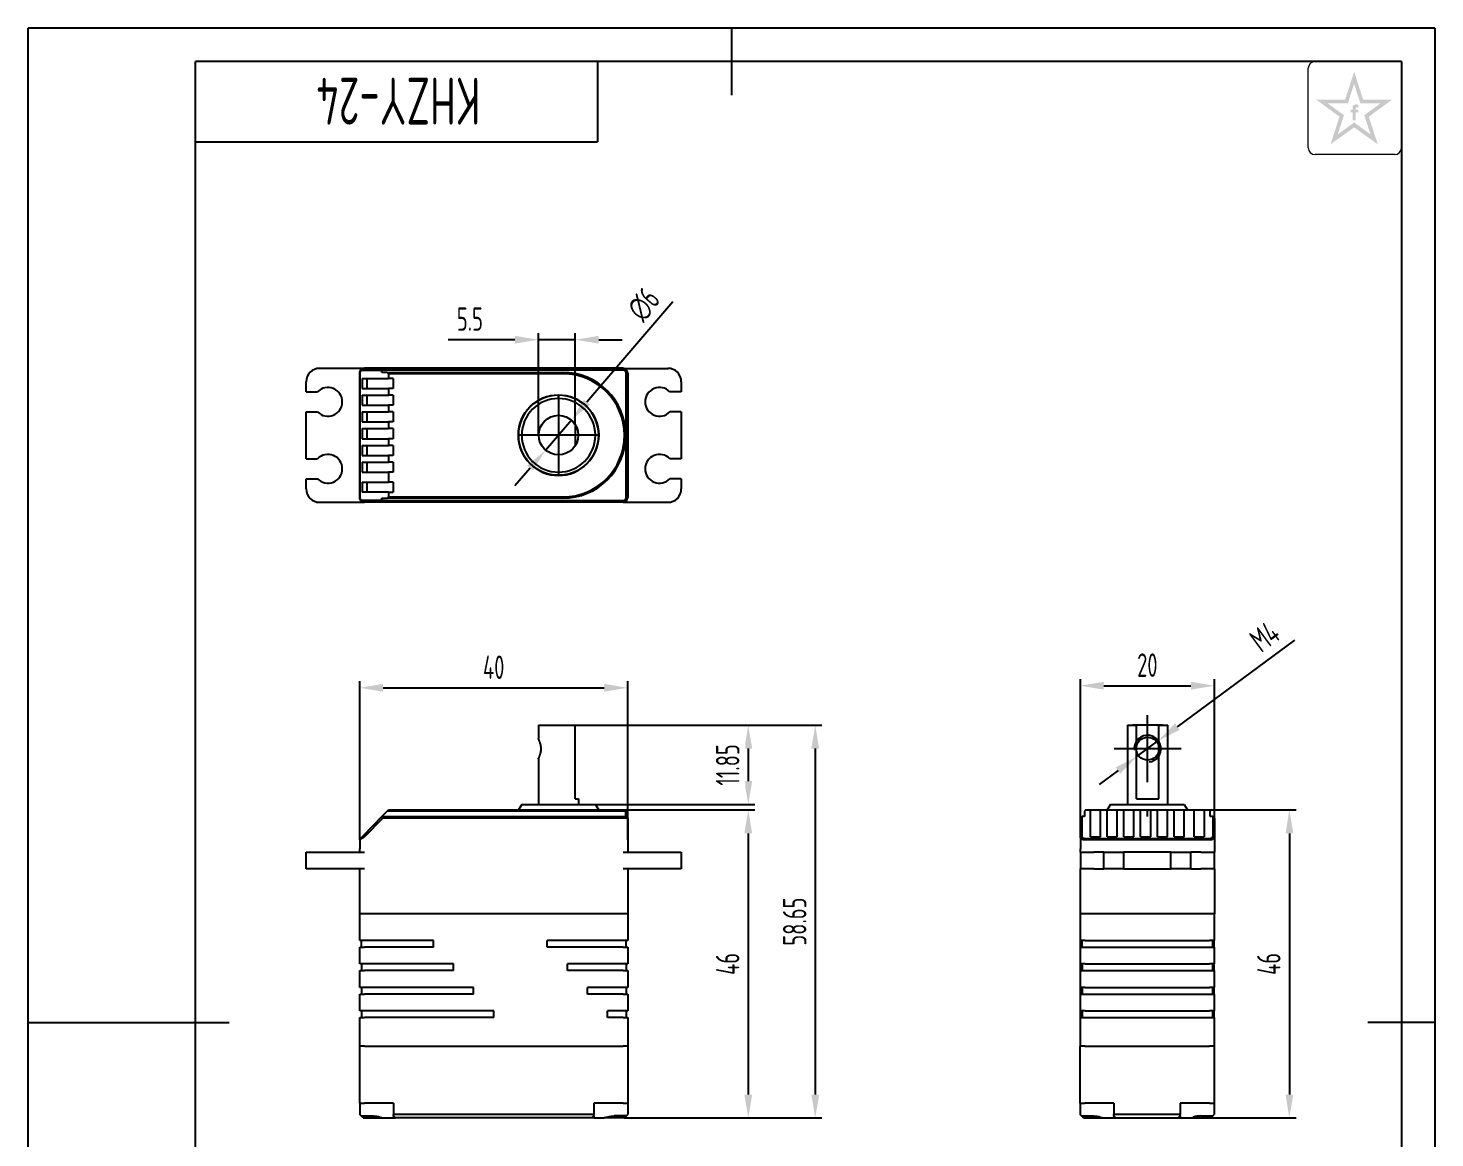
# Model space of a CAD drawing. Header units: inches. Extents: x -25 to 675, y -5 to 292.
# Drawn here: x -25 to 185, y 126.3 to 292 of the extents above; entities that cross this region are included whole.
import ezdxf
from ezdxf.enums import TextEntityAlignment as Align

# ---------------------------------------------------------------- set-up
doc = ezdxf.new("R2010")
doc.units = ezdxf.units.IN
doc.header["$MEASUREMENT"] = 0
doc.linetypes.add('CENTER2', pattern=[28.575, 19.05, -3.175, 3.175, -3.175])
for name, color, linetype in [('1轮廓实线层', 7, 'Continuous'), ('2细线层', 4, 'Continuous'), ('3中心线层', 1, 'CENTER2'), ('6文字层', 3, 'Continuous'), ('7标注层', 4, 'Continuous'), ('图框层', 7, 'Continuous')]:
    doc.layers.add(name, color=color, linetype=linetype)
doc.styles.add('PC_TEXTSTYLE', font='ISOCP.SHX', dxfattribs={"width": 0.707, "bigfont": 'GBCBIG.SHX'})
doc.dimstyles.new('GB_DIAMETER', dxfattribs={"dimtxt": 3.5, "dimasz": 3.5, "dimexe": 1, "dimexo": 0, "dimgap": 1.5, "dimtad": 1, "dimjust": 4, "dimdsep": 46, "dimtxsty": 'PC_TEXTSTYLE', "dimcen": 0, "dimclrd": 256, "dimclrt": 3, "dimadec": 0, "dimazin": 2, "dimtp": 0.1, "dimtm": 0.1, "dimtfac": 0.71, "dimtdec": 3, "dimtmove": 0, "dimatfit": 2, "dimfxl": 1, "dimtfill": 1, "dimarcsym": 0})
doc.dimstyles.new('GB_LINEAR', dxfattribs={"dimtxt": 3.5, "dimasz": 3.5, "dimexe": 1, "dimexo": 0, "dimgap": 1.5, "dimtad": 1, "dimdsep": 46, "dimtxsty": 'PC_TEXTSTYLE', "dimcen": 0, "dimclrd": 256, "dimclrt": 3, "dimadec": 0, "dimazin": 2, "dimtp": 0.1, "dimtm": 0.1, "dimtfac": 0.71, "dimtdec": 3, "dimtmove": 0, "dimatfit": 3, "dimfxl": 1, "dimtfill": 1, "dimarcsym": 0})

# ---------------------------------------------------------------- blocks, each defined once
blk = doc.blocks.new('ZwmFrameMain_A4^_^无分区图框^_^portrait')
at = {"layer": '1轮廓实线层'}
for p, q in [((80, 292), (80, 282)), ((0, 0), (0, 287)), ((180, 287), (0, 287)), ((180, 287), (180, 0)), ((-25, 143.5), (5, 143.5)), ((185, 143.5), (175, 143.5))]:
    blk.add_line(p, q, dxfattribs=at)
at = {"layer": '2细线层'}
for p, q in [((-25, -5), (-25, 292)), ((185, 292), (-25, 292)), ((185, 292), (185, -5))]:
    blk.add_line(p, q, dxfattribs=at)
blk = doc.blocks.new('ZwmFrameMain_图样代号')
at = {"layer": '2细线层', "linetype": 'Continuous'}
for p in [(60, 0), (0, -12)]:
    blk.add_line(p, (60, -12), dxfattribs=at)
at = {"layer": '6文字层', "style": 'PC_TEXTSTYLE', "width": 2.827942}
blk.add_attdef('图样代号', text='', height=7, rotation=180, dxfattribs=at).set_placement((58.24, -2.4), (2.35, -2.4), align=Align.FIT)
blk = doc.blocks.new('*D9')
at = {"layer": '7标注层', "color": 0, "lineweight": -2}
for p, q in [((64.02, 175.26), (83.5, 175.26)), ((64.02, 129.26), (83.5, 129.26))]:
    blk.add_line(p, q, dxfattribs=at)
at = {"layer": '7标注层', "lineweight": -2}
blk.add_line((82.5, 171.76), (82.5, 132.76), dxfattribs=at)
at = {"layer": '7标注层'}
for points in [[(83.09, 171.76), (81.92, 171.76), (82.5, 175.26)], [(81.92, 132.76), (83.09, 132.76), (82.5, 129.26)]]:
    blk.add_solid(points, dxfattribs=at)
at = {"layer": 'Defpoints', "color": 0}
for p in [(64.02, 175.26), (64.02, 129.26), (82.5, 129.26)]:
    blk.add_point(p, dxfattribs=at)
at = {"layer": '7标注层', "color": 3, "insert": (79.43, 152.26), "char_height": 3.5, "attachment_point": 5, "rotation": 90, "style": 'PC_TEXTSTYLE', "bg_fill": 3, "box_fill_scale": 1.25, "bg_fill_color": 257, "bg_fill_transparency": 0}
blk.add_mtext('46', dxfattribs=at)
blk = doc.blocks.new('*D10')
at = {"layer": '7标注层', "color": 0, "lineweight": -2}
for p, q in [((24.5, 170.77), (24.5, 194.5)), ((64.5, 170.77), (64.5, 194.5))]:
    blk.add_line(p, q, dxfattribs=at)
at = {"layer": '7标注层', "lineweight": -2}
blk.add_line((28, 193.5), (61, 193.5), dxfattribs=at)
at = {"layer": '7标注层'}
for points in [[(28, 194.08), (28, 192.91), (24.5, 193.5)], [(61, 192.91), (61, 194.08), (64.5, 193.5)]]:
    blk.add_solid(points, dxfattribs=at)
at = {"layer": 'Defpoints', "color": 0}
for p in [(64.5, 193.5), (24.5, 170.77), (64.5, 170.77)]:
    blk.add_point(p, dxfattribs=at)
at = {"layer": '7标注层', "color": 3, "insert": (44.5, 196.57), "char_height": 3.5, "attachment_point": 5, "style": 'PC_TEXTSTYLE', "bg_fill": 3, "box_fill_scale": 1.25, "bg_fill_color": 257, "bg_fill_transparency": 0}
blk.add_mtext('40', dxfattribs=at)
blk = doc.blocks.new('*D11')
at = {"layer": '7标注层', "color": 0, "lineweight": -2}
for p, q in [((56.18, 187.91), (93.5, 187.91)), ((64, 129.26), (93.5, 129.26))]:
    blk.add_line(p, q, dxfattribs=at)
at = {"layer": '7标注层', "lineweight": -2}
blk.add_line((92.5, 184.41), (92.5, 132.76), dxfattribs=at)
at = {"layer": '7标注层'}
for points in [[(93.09, 184.41), (91.92, 184.41), (92.5, 187.91)], [(91.92, 132.76), (93.09, 132.76), (92.5, 129.26)]]:
    blk.add_solid(points, dxfattribs=at)
at = {"layer": 'Defpoints', "color": 0}
for p in [(56.18, 187.91), (64, 129.26), (92.5, 129.26)]:
    blk.add_point(p, dxfattribs=at)
at = {"layer": '7标注层', "color": 3, "insert": (89.43, 158.58), "char_height": 3.5, "attachment_point": 5, "rotation": 90, "style": 'PC_TEXTSTYLE', "bg_fill": 3, "box_fill_scale": 1.25, "bg_fill_color": 257, "bg_fill_transparency": 0}
blk.add_mtext('58.65', dxfattribs=at)
blk = doc.blocks.new('*D12')
at = {"layer": '7标注层', "color": 0, "lineweight": -2}
for p, q in [((132.08, 174.01), (132.08, 194.8)), ((152.08, 174.01), (152.08, 194.8))]:
    blk.add_line(p, q, dxfattribs=at)
at = {"layer": '7标注层', "lineweight": -2}
blk.add_line((135.58, 193.8), (148.58, 193.8), dxfattribs=at)
at = {"layer": '7标注层'}
for points in [[(135.58, 194.39), (135.58, 193.22), (132.08, 193.8)], [(148.58, 193.22), (148.58, 194.39), (152.08, 193.8)]]:
    blk.add_solid(points, dxfattribs=at)
at = {"layer": 'Defpoints', "color": 0}
for p in [(152.08, 193.8), (132.08, 174.01), (152.08, 174.01)]:
    blk.add_point(p, dxfattribs=at)
at = {"layer": '7标注层', "color": 3, "insert": (142.08, 196.88), "char_height": 3.5, "attachment_point": 5, "style": 'PC_TEXTSTYLE', "bg_fill": 3, "box_fill_scale": 1.25, "bg_fill_color": 257, "bg_fill_transparency": 0}
blk.add_mtext('20', dxfattribs=at)
blk = doc.blocks.new('*D13')
at = {"layer": '7标注层', "color": 0, "lineweight": -2}
for p, q in [((151.28, 175.26), (164.28, 175.26)), ((151.54, 129.26), (164.28, 129.26))]:
    blk.add_line(p, q, dxfattribs=at)
at = {"layer": '7标注层', "lineweight": -2}
blk.add_line((163.28, 171.76), (163.28, 132.76), dxfattribs=at)
at = {"layer": '7标注层'}
for points in [[(163.86, 171.76), (162.7, 171.76), (163.28, 175.26)], [(162.7, 132.76), (163.86, 132.76), (163.28, 129.26)]]:
    blk.add_solid(points, dxfattribs=at)
at = {"layer": 'Defpoints', "color": 0}
for p in [(151.28, 175.26), (151.54, 129.26), (163.28, 129.26)]:
    blk.add_point(p, dxfattribs=at)
at = {"layer": '7标注层', "color": 3, "insert": (160.21, 152.26), "char_height": 3.5, "attachment_point": 5, "rotation": 90, "style": 'PC_TEXTSTYLE', "bg_fill": 3, "box_fill_scale": 1.25, "bg_fill_color": 257, "bg_fill_transparency": 0}
blk.add_mtext('46', dxfattribs=at)
blk = doc.blocks.new('*D17')
at = {"layer": '7标注层', "color": 0, "lineweight": -2}
for p, q in [((51.18, 231.23), (51.18, 246.47)), ((56.68, 232.8), (56.68, 246.47))]:
    blk.add_line(p, q, dxfattribs=at)
at = {"layer": '7标注层', "lineweight": -2}
for p, q in [((47.68, 245.47), (37.71, 245.47)), ((56.68, 245.47), (51.18, 245.47)), ((60.18, 245.47), (63.68, 245.47))]:
    blk.add_line(p, q, dxfattribs=at)
at = {"layer": '7标注层'}
for points in [[(47.68, 244.89), (47.68, 246.05), (51.18, 245.47)], [(60.18, 246.05), (60.18, 244.89), (56.68, 245.47)]]:
    blk.add_solid(points, dxfattribs=at)
at = {"layer": 'Defpoints', "color": 0}
for p in [(51.18, 245.47), (51.18, 231.23), (56.68, 232.8)]:
    blk.add_point(p, dxfattribs=at)
at = {"layer": '7标注层', "color": 3, "insert": (40.95, 248.55), "char_height": 3.5, "attachment_point": 5, "style": 'PC_TEXTSTYLE', "bg_fill": 3, "box_fill_scale": 1.25, "bg_fill_color": 257, "bg_fill_transparency": 0}
blk.add_mtext('5.5', dxfattribs=at)
blk = doc.blocks.new('*D18')
at = {"layer": '7标注层', "lineweight": -2}
for p, q in [((71.26, 251.11), (58.41, 236.16)), ((52.22, 228.96), (56.13, 233.51)), ((49.94, 226.3), (47.66, 223.65))]:
    blk.add_line(p, q, dxfattribs=at)
at = {"layer": '7标注层'}
for points in [[(57.97, 236.54), (58.86, 235.78), (56.13, 233.51)], [(50.38, 225.92), (49.5, 226.68), (52.22, 228.96)]]:
    blk.add_solid(points, dxfattribs=at)
at = {"layer": 'Defpoints', "color": 0}
for p in [(56.13, 233.51), (52.22, 228.96)]:
    blk.add_point(p, dxfattribs=at)
at = {"layer": '7标注层', "color": 3, "insert": (66.9, 250.76), "char_height": 3.5, "attachment_point": 5, "rotation": 49.3306, "style": 'PC_TEXTSTYLE', "bg_fill": 3, "box_fill_scale": 1.25, "bg_fill_color": 257, "bg_fill_transparency": 0}
blk.add_mtext('∅6', dxfattribs=at)
blk = doc.blocks.new('*D19')
at = {"layer": '7标注层', "lineweight": -2}
for p, q in [((164.03, 200.61), (146.54, 187.68)), ((140.51, 183.22), (143.73, 185.6)), ((137.7, 181.14), (134.88, 179.06))]:
    blk.add_line(p, q, dxfattribs=at)
at = {"layer": '7标注层'}
for points in [[(146.2, 188.15), (146.89, 187.21), (143.73, 185.6)], [(138.05, 180.67), (137.35, 181.61), (140.51, 183.22)]]:
    blk.add_solid(points, dxfattribs=at)
at = {"layer": 'Defpoints', "color": 0}
for p in [(143.73, 185.6), (140.51, 183.22)]:
    blk.add_point(p, dxfattribs=at)
at = {"layer": '7标注层', "color": 3, "insert": (159.6, 201.16), "char_height": 3.5, "attachment_point": 5, "rotation": 36.476, "style": 'PC_TEXTSTYLE', "bg_fill": 3, "box_fill_scale": 1.25, "bg_fill_color": 257, "bg_fill_transparency": 0}
blk.add_mtext('M4', dxfattribs=at)
blk = doc.blocks.new('*D20')
at = {"layer": '7标注层', "color": 0, "lineweight": -2}
for p, q in [((56.18, 187.91), (83.5, 187.91)), ((57.18, 176.06), (83.5, 176.06))]:
    blk.add_line(p, q, dxfattribs=at)
at = {"layer": '7标注层', "lineweight": -2}
blk.add_line((82.5, 184.41), (82.5, 179.56), dxfattribs=at)
at = {"layer": '7标注层'}
for points in [[(83.09, 184.41), (81.92, 184.41), (82.5, 187.91)], [(81.92, 179.56), (83.09, 179.56), (82.5, 176.06)]]:
    blk.add_solid(points, dxfattribs=at)
at = {"layer": 'Defpoints', "color": 0}
for p in [(56.18, 187.91), (57.18, 176.06), (82.5, 176.06)]:
    blk.add_point(p, dxfattribs=at)
at = {"layer": '7标注层', "color": 3, "insert": (79.43, 181.98), "char_height": 3.5, "attachment_point": 5, "rotation": 90, "style": 'PC_TEXTSTYLE', "bg_fill": 3, "box_fill_scale": 1.25, "bg_fill_color": 257, "bg_fill_transparency": 0}
blk.add_mtext('11.85', dxfattribs=at)

msp = doc.modelspace()

# ---------------------------------------------------------------- hatches: boundary and pattern name
at = {"layer": '6文字层', "lineweight": 5}
h = msp.add_hatch(color=2, dxfattribs=at)
edge = h.paths.add_edge_path(flags=0)
edge.add_line((173.172, 279.419), (173.567, 279.419))
edge.add_line((173.567, 279.419), (173.567, 279.845))
edge.add_line((173.567, 279.845), (173.176, 279.845))
edge.add_line((173.176, 279.845), (173.176, 280.053))
edge.add_spline(control_points=[(173.176, 280.053), (173.176, 280.078), (173.175, 280.174), (173.364, 280.144), (173.482, 280.127), (173.549, 280.11), (173.577, 280.102)], knot_values=[0, 0, 0, 0, 1.4943482, 5.8188355, 8.4876202, 10.3632598, 10.3632598, 10.3632598, 10.3632598], degree=3, periodic=0)
edge.add_line((173.577, 280.102), (173.577, 280.539))
edge.add_spline(control_points=[(173.577, 280.539), (173.505, 280.556), (173.332, 280.597), (173.084, 280.618), (172.855, 280.514), (172.739, 280.37), (172.72, 280.26), (172.714, 280.229)], knot_values=[0, 0, 0, 0, 4.9341397, 11.9452686, 16.0265909, 21.3569295, 23.4510995, 23.4510995, 23.4510995, 23.4510995], degree=3, periodic=0)
edge.add_line((172.714, 280.229), (172.714, 279.845))
edge.add_line((172.714, 279.845), (172.428, 279.845))
edge.add_line((172.428, 279.845), (172.428, 279.419))
edge.add_line((172.428, 279.419), (172.717, 279.419))
edge.add_line((172.717, 279.419), (172.717, 278.229))
edge.add_line((172.717, 278.229), (173.172, 278.229))
edge.add_line((173.172, 278.229), (173.172, 279.419))
h.paths.add_polyline_path([(178.628, 281.333), (174.288, 281.333), (172.948, 285.473), (171.608, 281.333), (167.268, 281.333), (170.762, 278.785), (169.422, 274.656), (172.948, 277.181), (176.474, 274.656), (175.134, 278.785)])
h.paths.add_polyline_path([(174.461, 278.997), (175.394, 276.124), (172.948, 277.914), (170.502, 276.124), (171.434, 278.997), (168.981, 280.786), (172.012, 280.786), (172.948, 283.673), (173.883, 280.786), (176.915, 280.786)], flags=16)

# ---------------------------------------------------------------- linework, layer by layer
at = {"color": 7, "linetype": 'Continuous', "lineweight": 25}
for p, q in [((25.203, 241.195), (18.503, 241.195)), ((24.503, 240.495), (24.574, 240.495)), ((24.503, 221.895), (24.503, 240.495)), ((24.574, 221.895), (24.574, 240.495)), ((24.846, 239.695), (28.803, 239.695)), ((24.846, 239.695), (24.846, 238.195)), ((25.203, 241.195), (25.024, 240.945)), ((25.024, 240.945), (27.822, 240.945)), ((63.803, 241.235), (25.203, 241.235)), ((25.203, 241.195), (27.927, 241.195)), ((25.553, 239.695), (25.553, 238.195)), ((27.822, 240.945), (27.927, 241.195)), ((27.822, 240.595), (27.822, 240.945)), ((63.803, 240.945), (27.822, 240.945)), ((28.607, 240.595), (27.822, 240.595)), ((27.927, 241.195), (63.803, 241.195)), ((28.803, 240.395), (28.607, 240.595)), ((28.607, 240.595), (54.818, 240.595)), ((28.803, 240.395), (28.803, 239.695)), ((54.818, 240.395), (28.803, 240.395)), ((29.503, 239.695), (28.803, 239.695)), ((29.503, 239.695), (29.503, 238.195)), ((54.818, 240.395), (54.818, 240.595)), ((63.803, 240.945), (63.803, 241.195)), ((63.803, 241.195), (70.503, 241.195)), ((64.253, 221.895), (64.253, 240.495)), ((64.253, 240.495), (64.503, 240.495)), ((64.503, 240.495), (64.503, 221.895)), ((16.503, 237.695), (16.503, 239.195)), ((16.503, 237.695), (18.213, 237.695)), ((24.846, 238.195), (28.803, 238.195)), ((28.803, 238.195), (28.803, 237.195)), ((29.503, 238.195), (28.803, 238.195)), ((72.503, 237.695), (70.793, 237.695)), ((72.503, 239.195), (72.503, 237.695)), ((24.846, 237.195), (28.803, 237.195)), ((24.846, 237.195), (24.846, 235.695)), ((24.846, 235.695), (28.803, 235.695)), ((25.553, 237.195), (25.553, 235.695)), ((29.503, 237.195), (28.803, 237.195)), ((28.803, 235.695), (28.803, 234.695)), ((29.503, 235.695), (28.803, 235.695)), ((29.503, 237.195), (29.503, 235.695)), ((54.178, 236.695), (54.178, 237.195)), ((16.503, 227.695), (16.503, 234.695)), ((16.503, 234.695), (18.213, 234.695)), ((24.846, 234.695), (28.803, 234.695)), ((24.846, 234.695), (24.846, 233.195)), ((24.846, 233.195), (28.803, 233.195)), ((25.553, 234.695), (25.553, 233.195)), ((29.503, 234.695), (28.803, 234.695)), ((28.803, 233.195), (28.803, 232.195)), ((29.503, 233.195), (28.803, 233.195)), ((29.503, 234.695), (29.503, 233.195)), ((72.503, 234.695), (70.793, 234.695)), ((72.503, 234.695), (72.503, 227.695)), ((24.846, 232.195), (28.803, 232.195)), ((24.846, 232.195), (24.846, 230.695)), ((25.553, 232.195), (25.553, 230.695)), ((29.503, 232.195), (28.803, 232.195)), ((29.503, 232.195), (29.503, 230.695)), ((56.678, 232.797), (56.678, 229.672)), ((64.018, 231.195), (64.218, 231.195)), ((24.846, 230.695), (28.803, 230.695)), ((24.846, 229.695), (28.803, 229.695)), ((24.846, 229.695), (24.846, 228.195)), ((25.553, 229.695), (25.553, 228.195)), ((28.803, 230.695), (28.803, 229.695)), ((29.503, 230.695), (28.803, 230.695)), ((29.503, 229.695), (28.803, 229.695)), ((29.503, 229.695), (29.503, 228.195)), ((16.503, 227.695), (18.213, 227.695)), ((24.846, 228.195), (28.803, 228.195)), ((24.846, 227.195), (28.803, 227.195)), ((24.846, 227.195), (24.846, 225.695)), ((25.553, 227.195), (25.553, 225.695)), ((28.803, 228.195), (28.803, 227.195)), ((29.503, 228.195), (28.803, 228.195)), ((29.503, 227.195), (28.803, 227.195)), ((29.503, 227.195), (29.503, 225.695)), ((72.503, 227.695), (70.793, 227.695)), ((24.846, 225.695), (28.803, 225.695)), ((28.803, 225.695), (28.803, 224.195)), ((29.503, 225.695), (28.803, 225.695)), ((54.178, 225.695), (54.178, 225.195)), ((16.503, 223.195), (16.503, 224.695)), ((16.503, 224.695), (18.213, 224.695)), ((24.846, 224.195), (28.803, 224.195)), ((24.846, 224.195), (24.846, 222.695)), ((28.803, 222.695), (24.846, 222.695)), ((25.553, 224.195), (25.553, 222.695)), ((29.503, 224.195), (28.803, 224.195)), ((28.803, 222.695), (28.803, 221.995)), ((28.803, 222.695), (29.503, 222.695)), ((29.503, 224.195), (29.503, 222.695)), ((72.503, 224.695), (70.793, 224.695)), ((72.503, 224.695), (72.503, 223.195)), ((18.503, 221.195), (25.203, 221.195)), ((24.503, 221.895), (24.574, 221.895)), ((27.822, 221.445), (25.024, 221.445)), ((25.203, 221.195), (25.024, 221.445)), ((27.927, 221.195), (25.203, 221.195)), ((27.822, 221.795), (28.607, 221.795)), ((27.822, 221.445), (27.822, 221.795)), ((27.822, 221.445), (63.803, 221.445)), ((27.927, 221.195), (27.822, 221.445)), ((63.803, 221.195), (27.927, 221.195)), ((28.607, 221.795), (28.803, 221.995)), ((54.818, 221.795), (28.607, 221.795)), ((28.803, 221.995), (54.818, 221.995)), ((54.818, 221.995), (54.818, 221.795)), ((63.803, 221.445), (63.803, 221.195)), ((63.803, 221.195), (70.503, 221.195)), ((64.253, 221.895), (64.503, 221.895)), ((27.822, 174.257), (28.607, 175.057)), ((28.607, 175.057), (28.803, 175.257)), ((54.818, 175.057), (28.607, 175.057)), ((28.803, 175.257), (54.818, 175.257)), ((48.678, 176.057), (48.178, 175.257)), ((48.678, 176.057), (54.178, 176.057)), ((54.178, 176.057), (59.678, 176.057)), ((54.818, 175.257), (64.018, 175.257)), ((64.218, 175.057), (54.818, 175.057)), ((60.178, 175.257), (59.678, 176.057)), ((64.018, 175.257), (64.218, 175.057)), ((64.218, 174.257), (64.218, 175.057)), ((132.881, 175.257), (132.681, 175.057)), ((132.681, 175.057), (132.681, 174.257)), ((132.881, 175.257), (133.581, 175.257)), ((133.581, 171.221), (133.581, 175.257)), ((133.581, 175.257), (135.081, 175.257)), ((135.081, 171.221), (135.081, 175.257)), ((135.081, 175.257), (136.081, 175.257)), ((136.581, 176.057), (136.081, 175.257)), ((136.081, 171.221), (136.081, 175.257)), ((136.081, 175.257), (137.581, 175.257)), ((136.581, 176.057), (147.581, 176.057)), ((137.581, 171.221), (137.581, 175.257)), ((137.581, 175.257), (138.581, 175.257)), ((138.581, 171.221), (138.581, 175.257)), ((138.581, 175.257), (140.081, 175.257)), ((140.081, 171.221), (140.081, 175.257)), ((140.081, 175.257), (141.081, 175.257)), ((141.081, 171.221), (141.081, 175.257)), ((141.081, 175.257), (142.581, 175.257)), ((142.581, 171.221), (142.581, 175.257)), ((142.581, 175.257), (143.581, 175.257)), ((143.581, 171.221), (143.581, 175.257)), ((143.581, 175.257), (145.081, 175.257)), ((145.081, 171.221), (145.081, 175.257)), ((145.081, 175.257), (146.081, 175.257)), ((146.081, 171.221), (146.081, 175.257)), ((146.081, 175.257), (147.581, 175.257)), ((147.581, 176.057), (148.081, 175.257)), ((147.581, 171.221), (147.581, 175.257)), ((147.581, 175.257), (149.081, 175.257)), ((149.081, 171.221), (149.081, 175.257)), ((149.081, 175.257), (150.581, 175.257)), ((150.581, 175.257), (150.581, 171.221)), ((150.581, 175.257), (151.281, 175.257)), ((151.481, 175.057), (151.281, 175.257)), ((151.481, 174.257), (151.481, 175.057)), ((27.822, 174.257), (25.024, 171.403)), ((27.927, 174.007), (25.203, 171.228)), ((27.927, 174.007), (27.822, 174.257)), ((27.822, 174.257), (63.803, 174.257)), ((63.803, 174.007), (27.927, 174.007)), ((63.803, 174.257), (64.253, 174.257)), ((64.503, 174.007), (63.803, 174.007)), ((64.253, 174.257), (64.503, 174.007)), ((64.503, 174.007), (64.503, 168.957)), ((132.331, 174.257), (132.081, 174.007)), ((132.081, 171.228), (132.081, 174.007)), ((132.331, 171.403), (132.331, 174.257)), ((132.681, 174.257), (132.331, 174.257)), ((151.831, 174.257), (151.481, 174.257)), ((151.831, 174.257), (151.831, 171.403)), ((152.081, 174.007), (151.831, 174.257)), ((152.081, 174.007), (152.081, 171.228)), ((24.503, 170.769), (24.574, 170.944)), ((24.503, 170.769), (24.503, 169.457)), ((25.203, 171.228), (25.024, 171.403)), ((132.081, 171.228), (132.331, 171.403)), ((132.081, 171.228), (132.081, 169.457)), ((151.381, 170.944), (132.781, 170.944)), ((151.381, 170.769), (132.781, 170.769)), ((133.581, 171.228), (135.081, 171.228)), ((133.581, 171.221), (135.081, 171.221)), ((136.081, 171.228), (137.581, 171.228)), ((136.081, 171.221), (137.581, 171.221)), ((138.581, 171.228), (140.081, 171.228)), ((138.581, 171.221), (140.081, 171.221)), ((141.081, 171.228), (142.581, 171.228)), ((141.081, 171.221), (142.581, 171.221)), ((143.581, 171.228), (145.081, 171.228)), ((143.581, 171.221), (145.081, 171.221)), ((146.081, 171.228), (147.581, 171.228)), ((146.081, 171.221), (147.581, 171.221)), ((149.081, 171.228), (150.581, 171.228)), ((149.081, 171.221), (150.581, 171.221)), ((152.081, 171.228), (151.831, 171.403)), ((152.081, 171.228), (152.081, 169.457)), ((16.503, 166.457), (16.503, 168.957)), ((16.503, 168.957), (18.503, 168.957)), ((18.503, 168.957), (25.203, 168.957)), ((24.503, 168.957), (24.503, 169.457)), ((63.803, 168.957), (70.503, 168.957)), ((70.503, 168.957), (72.503, 168.957)), ((72.503, 168.957), (72.503, 166.457)), ((132.081, 168.957), (132.081, 169.457)), ((132.081, 168.957), (132.081, 166.457)), ((132.081, 168.957), (134.081, 168.957)), ((135.581, 168.957), (134.081, 168.957)), ((135.581, 166.457), (135.581, 168.957)), ((135.581, 168.957), (137.081, 168.957)), ((137.081, 168.957), (138.581, 168.957)), ((138.581, 166.457), (138.581, 168.957)), ((145.581, 168.957), (138.581, 168.957)), ((145.581, 166.457), (145.581, 168.957)), ((145.581, 168.957), (147.081, 168.957)), ((147.081, 168.957), (148.581, 168.957)), ((148.581, 166.457), (148.581, 168.957)), ((150.081, 168.957), (148.581, 168.957)), ((150.081, 168.957), (152.081, 168.957)), ((152.081, 169.457), (152.081, 168.957)), ((152.081, 166.457), (152.081, 168.957)), ((18.503, 166.457), (16.503, 166.457)), ((25.203, 166.457), (18.503, 166.457)), ((24.503, 159.757), (24.503, 166.457)), ((70.503, 166.457), (63.803, 166.457)), ((64.503, 166.457), (64.503, 159.757)), ((72.503, 166.457), (70.503, 166.457)), ((134.081, 166.457), (132.081, 166.457)), ((132.081, 159.757), (132.081, 166.457)), ((134.081, 166.457), (135.581, 166.457)), ((137.081, 166.457), (135.581, 166.457)), ((138.581, 166.457), (137.081, 166.457)), ((138.581, 166.457), (145.581, 166.457)), ((147.081, 166.457), (145.581, 166.457)), ((148.581, 166.457), (147.081, 166.457)), ((148.581, 166.457), (150.081, 166.457)), ((152.081, 166.457), (150.081, 166.457)), ((152.081, 166.457), (152.081, 159.757)), ((25.203, 159.757), (24.503, 159.757)), ((24.503, 155.757), (24.503, 159.757)), ((63.803, 159.757), (25.203, 159.757)), ((64.503, 159.757), (63.803, 159.757)), ((64.503, 159.757), (64.503, 155.757)), ((132.781, 159.757), (132.081, 159.757)), ((132.121, 155.757), (132.121, 159.757)), ((151.381, 159.757), (132.781, 159.757)), ((151.341, 159.757), (132.821, 159.757)), ((152.081, 159.757), (151.381, 159.757)), ((152.041, 159.757), (152.041, 155.757)), ((25.203, 155.757), (24.503, 155.757)), ((24.753, 154.757), (24.753, 155.757)), ((35.503, 155.757), (25.203, 155.757)), ((35.503, 154.757), (35.503, 155.757)), ((63.803, 155.757), (52.503, 155.757)), ((52.503, 154.757), (52.503, 155.757)), ((64.503, 155.757), (63.803, 155.757)), ((64.253, 154.757), (64.253, 155.757)), ((132.821, 155.757), (132.121, 155.757)), ((132.121, 154.757), (132.121, 155.757)), ((132.371, 154.757), (132.371, 155.757)), ((132.821, 155.757), (151.341, 155.757)), ((152.041, 155.757), (151.341, 155.757)), ((151.791, 155.757), (151.791, 154.757)), ((152.041, 154.757), (152.041, 155.757)), ((24.503, 152.257), (24.503, 154.757)), ((24.503, 154.757), (25.203, 154.757)), ((35.503, 154.757), (25.203, 154.757)), ((63.803, 154.757), (52.503, 154.757)), ((63.803, 154.757), (64.503, 154.757)), ((64.503, 154.757), (64.503, 152.257)), ((132.121, 152.257), (132.121, 154.757)), ((132.121, 154.757), (132.821, 154.757)), ((132.821, 154.757), (151.341, 154.757)), ((151.341, 154.757), (152.041, 154.757)), ((152.041, 154.757), (152.041, 152.257)), ((25.203, 152.257), (24.503, 152.257)), ((24.503, 148.757), (24.503, 151.257)), ((24.503, 151.257), (25.203, 151.257)), ((24.753, 152.257), (24.753, 151.257)), ((38.503, 152.257), (25.203, 152.257)), ((38.503, 151.257), (25.203, 151.257)), ((38.503, 151.257), (38.503, 152.257)), ((63.803, 152.257), (55.503, 152.257)), ((55.503, 151.257), (55.503, 152.257)), ((63.803, 151.257), (55.503, 151.257)), ((64.503, 152.257), (63.803, 152.257)), ((63.803, 151.257), (64.503, 151.257)), ((64.253, 152.257), (64.253, 151.257)), ((64.503, 151.257), (64.503, 148.757)), ((132.821, 152.257), (132.121, 152.257)), ((132.121, 151.257), (132.121, 152.257)), ((132.121, 148.757), (132.121, 151.257)), ((132.121, 151.257), (132.821, 151.257)), ((132.371, 152.257), (132.371, 151.257)), ((132.821, 152.257), (151.341, 152.257)), ((132.821, 151.257), (151.341, 151.257)), ((152.041, 152.257), (151.341, 152.257)), ((151.341, 151.257), (152.041, 151.257)), ((151.791, 152.257), (151.791, 151.257)), ((152.041, 151.257), (152.041, 152.257)), ((152.041, 151.257), (152.041, 148.757)), ((25.203, 148.757), (24.503, 148.757)), ((24.503, 145.257), (24.503, 147.757)), ((24.503, 147.757), (25.203, 147.757)), ((24.753, 148.757), (24.753, 147.757)), ((41.503, 148.757), (25.203, 148.757)), ((41.503, 147.757), (25.203, 147.757)), ((41.503, 147.757), (41.503, 148.757)), ((63.803, 148.757), (58.503, 148.757)), ((58.503, 147.757), (58.503, 148.757)), ((63.803, 147.757), (58.503, 147.757)), ((64.503, 148.757), (63.803, 148.757)), ((63.803, 147.757), (64.503, 147.757)), ((64.253, 148.757), (64.253, 147.757)), ((64.503, 147.757), (64.503, 145.257)), ((132.821, 148.757), (132.121, 148.757)), ((132.121, 147.757), (132.121, 148.757)), ((132.121, 145.257), (132.121, 147.757)), ((132.121, 147.757), (132.821, 147.757)), ((132.371, 148.757), (132.371, 147.757)), ((132.821, 148.757), (151.341, 148.757)), ((132.821, 147.757), (151.341, 147.757)), ((152.041, 148.757), (151.341, 148.757)), ((151.341, 147.757), (152.041, 147.757)), ((151.791, 148.757), (151.791, 147.757)), ((152.041, 147.757), (152.041, 148.757)), ((152.041, 147.757), (152.041, 145.257)), ((25.203, 145.257), (24.503, 145.257)), ((24.753, 145.257), (24.753, 144.257)), ((44.503, 145.257), (25.203, 145.257)), ((44.503, 144.257), (44.503, 145.257)), ((63.803, 145.257), (61.503, 145.257)), ((61.503, 144.257), (61.503, 145.257)), ((64.503, 145.257), (63.803, 145.257)), ((64.253, 145.257), (64.253, 144.257)), ((132.821, 145.257), (132.121, 145.257)), ((132.121, 144.257), (132.121, 145.257)), ((132.371, 145.257), (132.371, 144.257)), ((132.821, 145.257), (151.341, 145.257)), ((152.041, 145.257), (151.341, 145.257)), ((151.791, 145.257), (151.791, 144.257)), ((152.041, 144.257), (152.041, 145.257)), ((24.503, 139.957), (24.503, 144.257)), ((24.503, 144.257), (25.203, 144.257)), ((44.503, 144.257), (25.203, 144.257)), ((63.803, 144.257), (61.503, 144.257)), ((63.803, 144.257), (64.503, 144.257)), ((64.503, 144.257), (64.503, 139.957)), ((132.121, 139.957), (132.121, 144.257)), ((132.121, 144.257), (132.821, 144.257)), ((132.821, 144.257), (151.341, 144.257)), ((151.341, 144.257), (152.041, 144.257)), ((152.041, 144.257), (152.041, 139.957)), ((24.503, 131.457), (24.503, 139.957)), ((25.203, 139.957), (24.503, 139.957)), ((25.203, 139.957), (63.803, 139.957)), ((64.503, 139.957), (63.803, 139.957)), ((64.503, 139.957), (64.503, 131.457)), ((132.041, 131.457), (132.041, 139.957)), ((132.741, 139.957), (132.041, 139.957)), ((132.741, 139.957), (151.341, 139.957)), ((132.821, 139.957), (151.341, 139.957)), ((152.041, 139.957), (151.341, 139.957)), ((152.041, 139.957), (152.041, 131.457)), ((24.503, 131.457), (25.203, 131.457)), ((24.503, 131.457), (24.503, 129.757)), ((29.553, 131.457), (25.203, 131.457)), ((29.553, 131.457), (29.553, 129.757)), ((63.803, 131.457), (59.453, 131.457)), ((59.453, 131.457), (59.453, 129.757)), ((63.803, 131.457), (64.503, 131.457)), ((64.503, 131.457), (64.503, 129.757)), ((132.041, 131.457), (132.741, 131.457)), ((132.041, 131.457), (132.041, 129.757)), ((137.091, 131.457), (132.741, 131.457)), ((137.091, 131.457), (137.091, 129.757)), ((151.341, 131.457), (146.991, 131.457)), ((146.991, 131.457), (146.991, 129.757)), ((151.341, 131.457), (152.041, 131.457)), ((152.041, 131.457), (152.041, 129.757)), ((24.703, 129.557), (24.503, 129.757)), ((24.703, 129.557), (26.503, 129.557)), ((25.003, 129.257), (24.703, 129.557)), ((25.003, 129.257), (26.503, 129.257)), ((27.553, 129.381), (27.991, 129.257)), ((27.991, 129.257), (29.504, 129.257)), ((29.504, 129.257), (29.553, 129.381)), ((29.553, 129.557), (29.553, 129.757)), ((59.453, 129.757), (29.553, 129.757)), ((29.553, 129.557), (29.853, 129.257)), ((59.153, 129.257), (29.853, 129.257)), ((59.153, 129.257), (59.453, 129.557)), ((59.501, 129.257), (59.153, 129.257)), ((59.453, 129.557), (59.453, 129.757)), ((59.501, 129.257), (59.453, 129.381)), ((59.501, 129.257), (61.015, 129.257)), ((61.453, 129.381), (61.015, 129.257)), ((64.303, 129.557), (62.503, 129.557)), ((64.003, 129.257), (62.503, 129.257)), ((64.303, 129.557), (64.003, 129.257)), ((64.303, 129.557), (64.503, 129.757)), ((132.241, 129.557), (132.041, 129.757)), ((132.241, 129.557), (134.041, 129.557)), ((132.541, 129.257), (132.241, 129.557)), ((132.541, 129.257), (134.041, 129.257)), ((135.091, 129.381), (135.529, 129.257)), ((135.529, 129.257), (137.043, 129.257)), ((137.043, 129.257), (137.091, 129.381)), ((137.091, 129.557), (137.091, 129.757)), ((146.991, 129.757), (137.091, 129.757)), ((137.091, 129.557), (137.391, 129.257)), ((137.391, 129.257), (146.691, 129.257)), ((146.691, 129.257), (146.991, 129.557)), ((146.991, 129.557), (146.991, 129.757)), ((146.991, 129.381), (147.04, 129.257)), ((147.04, 129.257), (148.553, 129.257)), ((148.553, 129.257), (148.991, 129.381)), ((150.041, 129.557), (151.841, 129.557)), ((150.041, 129.257), (151.541, 129.257)), ((151.841, 129.557), (151.541, 129.257)), ((151.841, 129.557), (152.041, 129.757))]:
    msp.add_line(p, q, dxfattribs=at)
at = {"color": 7, "linetype": 'Continuous', "lineweight": 25, "flags": 128}
for points in [[(24.97, 241.195), (25.066, 241.221), (25.203, 241.235)], [(63.803, 241.235), (63.939, 241.221), (64.036, 241.195)]]:
    msp.add_lwpolyline(points, dxfattribs=at)
at = {"color": 7, "linetype": 'Continuous', "lineweight": 25}
for centre, radius, start, end in [((18.503, 239.195), 2, 90, 180), ((25.203, 240.455), 0.7, 90, 180), ((54.818, 231.195), 9.4, 0, 90), ((54.818, 231.195), 9.2, 0, 90), ((63.803, 240.495), 0.7, 0, 90), ((63.803, 240.495), 0.45, 0.00002, 89.99999), ((70.503, 239.195), 2, 360, 90), ((19.753, 236.195), 2.15, 0, 135.75928), ((69.253, 236.195), 2.15, 44.24072, 315.75928), ((19.753, 236.195), 2.15, 224.24072, 0), ((54.178, 231.195), 6, 90, 270), ((54.178, 231.195), 5.5, 90, 270), ((54.178, 231.195), 6, 270, 90), ((54.178, 231.195), 5.5, 270, 90), ((54.818, 231.195), 9.2, 270, 0), ((54.818, 231.195), 9.4, 270, 0), ((19.753, 226.195), 2.15, 0, 135.75928), ((69.253, 226.195), 2.15, 44.24072, 315.75928), ((19.753, 226.195), 2.15, 224.24072, 0), ((18.503, 223.195), 2, 180, 270), ((70.503, 223.195), 2, 270, 0), ((25.203, 221.935), 0.7, 180, 270), ((63.803, 221.895), 0.45, 269.99999, 0.00002), ((63.803, 221.895), 0.7, 270, 0)]:
    msp.add_arc(centre, radius, start, end, dxfattribs=at)
for points, knots in [([(24.503, 240.495), (24.506, 240.54), (24.511, 240.635), (24.555, 240.772), (24.628, 240.903), (24.755, 241.046), (24.951, 241.169), (25.119, 241.186), (25.203, 241.195)], [0, 0, 0, 0, 0.1136413, 0.2338844, 0.362538, 0.5010815, 0.750662, 1, 1, 1, 1]), ([(24.574, 240.495), (24.576, 240.521), (24.579, 240.575), (24.601, 240.655), (24.638, 240.73), (24.712, 240.829), (24.842, 240.923), (24.961, 240.937), (25.024, 240.945)], [0, 0, 0, 0, 0.0931752, 0.185553, 0.2948475, 0.4108727, 0.6862676, 1, 1, 1, 1]), ([(25.203, 221.195), (25.149, 221.198), (25.065, 221.204), (24.903, 221.254), (24.757, 221.341), (24.634, 221.479), (24.561, 221.605), (24.512, 221.744), (24.506, 221.846), (24.503, 221.895)], [0, 0, 0, 0, 0.1590384, 0.2499824, 0.4987155, 0.6303315, 0.7489707, 0.8781574, 1, 1, 1, 1]), ([(25.024, 221.445), (24.961, 221.452), (24.842, 221.466), (24.712, 221.561), (24.638, 221.659), (24.601, 221.735), (24.579, 221.814), (24.576, 221.868), (24.574, 221.895)], [0, 0, 0, 0, 0.3138495, 0.5894118, 0.705976, 0.8144242, 0.9069695, 1, 1, 1, 1]), ([(25.203, 171.228), (25.149, 171.193), (25.065, 171.138), (24.903, 171.03), (24.757, 170.936), (24.634, 170.855), (24.561, 170.807), (24.512, 170.775), (24.506, 170.771), (24.503, 170.769)], [0, 0, 0, 0, 0.1590384, 0.2499824, 0.4987155, 0.6303315, 0.7489707, 0.8781574, 1, 1, 1, 1]), ([(25.024, 171.403), (24.961, 171.338), (24.842, 171.217), (24.712, 171.084), (24.638, 171.008), (24.601, 170.971), (24.579, 170.948), (24.576, 170.945), (24.574, 170.944)], [0, 0, 0, 0, 0.3138495, 0.5894118, 0.705976, 0.8144242, 0.9069695, 1, 1, 1, 1]), ([(132.781, 170.769), (132.735, 170.771), (132.641, 170.774), (132.503, 170.804), (132.373, 170.851), (132.229, 170.934), (132.107, 171.062), (132.09, 171.173), (132.081, 171.228)], [0, 0, 0, 0, 0.1136413, 0.2338844, 0.362538, 0.5010815, 0.750662, 1, 1, 1, 1]), ([(132.781, 170.944), (132.754, 170.945), (132.701, 170.948), (132.621, 170.971), (132.545, 171.009), (132.447, 171.084), (132.353, 171.217), (132.339, 171.338), (132.331, 171.403)], [0, 0, 0, 0, 0.09317521, 0.18555298, 0.2948475, 0.41087272, 0.68626755, 1, 1, 1, 1]), ([(151.831, 171.403), (151.824, 171.338), (151.81, 171.217), (151.715, 171.084), (151.617, 171.008), (151.541, 170.971), (151.461, 170.948), (151.408, 170.945), (151.381, 170.944)], [0, 0, 0, 0, 0.3138495, 0.5894118, 0.705976, 0.8144242, 0.9069695, 1, 1, 1, 1]), ([(152.081, 171.228), (152.078, 171.193), (152.072, 171.138), (152.021, 171.03), (151.935, 170.936), (151.797, 170.855), (151.671, 170.807), (151.531, 170.775), (151.43, 170.771), (151.381, 170.769)], [0, 0, 0, 0, 0.1590384, 0.2499824, 0.4987155, 0.6303315, 0.7489707, 0.8781574, 1, 1, 1, 1]), ([(26.503, 129.557), (26.677, 129.549), (27.033, 129.532), (27.377, 129.432), (27.553, 129.381)], [0, 0, 0, 0, 0.4864693, 1, 1, 1, 1]), ([(26.503, 129.257), (26.761, 129.257), (27.277, 129.257), (27.753, 129.257), (27.991, 129.257)], [0, 0, 0, 0, 0.4999996, 1, 1, 1, 1]), ([(29.504, 129.257), (29.605, 129.257), (29.808, 129.257), (29.838, 129.257), (29.853, 129.257)], [0, 0, 0, 0, 0.5000004, 1, 1, 1, 1]), ([(29.553, 129.557), (29.553, 129.548), (29.553, 129.532), (29.553, 129.431), (29.553, 129.381)], [0, 0, 0, 0, 0.4999997, 1, 1, 1, 1]), ([(59.453, 129.557), (59.453, 129.549), (59.453, 129.532), (59.453, 129.432), (59.453, 129.381)], [0, 0, 0, 0, 0.4864603, 1, 1, 1, 1]), ([(61.453, 129.381), (61.645, 129.437), (61.989, 129.536), (62.346, 129.55), (62.503, 129.557)], [0, 0, 0, 0, 0.559105, 1, 1, 1, 1]), ([(134.041, 129.557), (134.215, 129.549), (134.572, 129.532), (134.915, 129.432), (135.091, 129.381)], [0, 0, 0, 0, 0.4864693, 1, 1, 1, 1]), ([(134.041, 129.257), (134.299, 129.257), (134.815, 129.257), (135.291, 129.257), (135.529, 129.257)], [0, 0, 0, 0, 0.4999996, 1, 1, 1, 1]), ([(137.043, 129.257), (137.144, 129.257), (137.346, 129.257), (137.376, 129.257), (137.391, 129.257)], [0, 0, 0, 0, 0.5000004, 1, 1, 1, 1]), ([(137.091, 129.557), (137.091, 129.548), (137.091, 129.532), (137.091, 129.431), (137.091, 129.381)], [0, 0, 0, 0, 0.4999997, 1, 1, 1, 1]), ([(146.691, 129.257), (146.706, 129.257), (146.736, 129.257), (146.939, 129.257), (147.04, 129.257)], [0, 0, 0, 0, 0.4999996, 1, 1, 1, 1]), ([(146.991, 129.557), (146.991, 129.549), (146.991, 129.532), (146.991, 129.432), (146.991, 129.381)], [0, 0, 0, 0, 0.4864693, 1, 1, 1, 1]), ([(148.553, 129.257), (148.791, 129.257), (149.267, 129.257), (149.783, 129.257), (150.041, 129.257)], [0, 0, 0, 0, 0.5000004, 1, 1, 1, 1]), ([(150.041, 129.557), (149.863, 129.548), (149.506, 129.532), (149.163, 129.431), (148.991, 129.381)], [0, 0, 0, 0, 0.4999997, 1, 1, 1, 1])]:
    msp.add_open_spline(points, degree=3, knots=knots, dxfattribs=at)
msp.add_open_spline([(62.503, 129.257), (62.245, 129.257), (61.729, 129.257), (61.253, 129.257), (61.015, 129.257)], degree=3, dxfattribs=at)
at = {"layer": '3中心线层'}
for p, q in [((54.178, 237.235), (54.178, 225.235)), ((60.178, 231.235), (48.178, 231.235))]:
    msp.add_line(p, q, dxfattribs=at)
at = {"layer": '6文字层', "color": 212, "lineweight": 5}
for p, q in [((166.11, 274.117), (166.11, 286.003)), ((167.107, 287), (180, 287)), ((180, 287), (180, 274.117)), ((179.003, 273.12), (167.107, 273.12))]:
    msp.add_line(p, q, dxfattribs=at)
for centre, start, end in [((167.107, 286.003), 90, 180), ((167.107, 274.117), 180, 270), ((179.003, 274.117), 270, 0)]:
    msp.add_arc(centre, 0.997, start, end, dxfattribs=at)

# ---------------------------------------------------------------- block references
at = {"layer": '图框层'}
msp.add_blockref('ZwmFrameMain_A4^_^无分区图框^_^portrait', (0, 0), dxfattribs=at)
ref = msp.add_blockref('ZwmFrameMain_图样代号', (0, 287), dxfattribs=at)
ref.add_attrib('图样代号', 'KHZY-24', dxfattribs={"layer": '6文字层', "height": 7, "rotation": 180, "style": 'PC_TEXTSTYLE', "width": 0.707}).set_placement((30.293, 284.597), align=Align.CENTER)

# ---------------------------------------------------------------- next in the draw order: dimensions: what is measured, and where the dimension line sits
at = {"layer": '7标注层'}
for base, p1, p2, picture, middle in [((51.178, 245.471), (56.678, 232.797), (51.178, 231.235), '*D17', (40.946, 248.546)), ((152.081, 193.805), (132.081, 174.007), (152.081, 174.007), '*D12', (142.081, 196.881))]:
    dim = msp.add_linear_dim(base=base, p1=p1, p2=p2, dimstyle='GB_LINEAR', override={"dimscale": 1, "dimgap": 1.5, "dimtad": 1, "dimjust": 0, "dimdec": 2, "dimlfac": 1, "dimse1": 0, "dimse2": 0, "dimsd1": 0, "dimsd2": 0, "dimclrd": 256, "dimclre": 0, "dimtofl": 1, "dimtvp": 0.1}, dxfattribs=at)
    dim.commit()
    dim.dimension.update_dxf_attribs({"geometry": picture, "text_midpoint": middle})
dim = msp.add_linear_dim(base=(82.503, 129.257), p1=(64.018, 175.257), p2=(64.018, 129.257), angle=90, dimstyle='GB_LINEAR', override={"dimscale": 1, "dimgap": 1.5, "dimtad": 1, "dimjust": 0, "dimdec": 2, "dimlfac": 1, "dimse1": 0, "dimse2": 0, "dimsd1": 0, "dimsd2": 0, "dimclrd": 256, "dimclre": 0, "dimtofl": 1, "dimtvp": 0.1}, dxfattribs=at)
dim.commit()
dim.dimension.update_dxf_attribs({"geometry": '*D9', "text_midpoint": (79.428, 152.257)})

# ---------------------------------------------------------------- next in the draw order: linework, layer by layer
at = {"color": 7, "linetype": 'Continuous', "lineweight": 25}
for p, q in [((139.121, 187.907), (139.885, 187.907)), ((144.357, 187.907), (139.885, 187.907)), ((144.357, 187.907), (145.121, 187.907)), ((140.463, 176.907), (142.121, 176.907)), ((142.121, 176.907), (143.779, 176.907)), ((142.081, 175.257), (142.081, 175.057)), ((142.081, 174.257), (142.081, 175.057))]:
    msp.add_line(p, q, dxfattribs=at)
msp.add_circle((142.121, 184.407), 1.7)
at = {"layer": '2细线层'}
msp.add_arc((142.121, 184.407), 2, 277, 187, dxfattribs=at)
at = {"layer": '3中心线层'}
for p, q in [((142.121, 179.407), (142.121, 189.407)), ((137.121, 184.407), (147.121, 184.407))]:
    msp.add_line(p, q, dxfattribs=at)

# ---------------------------------------------------------------- next in the draw order: dimensions: what is measured, and where the dimension line sits
at = {"layer": '7标注层'}
dim = msp.add_diameter_dim_2p(p1=(52.223, 228.959), p2=(56.133, 233.51), dimstyle='GB_DIAMETER', override={"dimscale": 1, "dimgap": 1.5, "dimtad": 1, "dimjust": 4, "dimtih": 0, "dimtoh": 0, "dimdec": 2, "dimlfac": 1, "dimse1": 0, "dimse2": 0, "dimsd1": 0, "dimsd2": 0, "dimtix": 0, "dimtofl": 1, "dimatfit": 0, "dimtvp": 0.1}, dxfattribs=at)
dim.commit()
dim.dimension.update_dxf_attribs({"geometry": '*D18', "text_midpoint": (69.231, 248.754), "dimtype": 163})
dim = msp.add_linear_dim(base=(64.503, 193.497), p1=(24.503, 170.769), p2=(64.503, 170.769), dimstyle='GB_LINEAR', override={"dimscale": 1, "dimgap": 1.5, "dimtad": 1, "dimjust": 0, "dimdec": 2, "dimlfac": 1, "dimse1": 0, "dimse2": 0, "dimsd1": 0, "dimsd2": 0, "dimclrd": 256, "dimclre": 0, "dimtofl": 1, "dimtvp": 0.1}, dxfattribs=at)
dim.commit()
dim.dimension.update_dxf_attribs({"geometry": '*D10', "text_midpoint": (44.503, 196.573)})
dim = msp.add_linear_dim(base=(163.281, 129.257), p1=(151.281, 175.257), p2=(151.541, 129.257), angle=90, dimstyle='GB_LINEAR', override={"dimscale": 1, "dimgap": 1.5, "dimtad": 1, "dimjust": 0, "dimdec": 2, "dimlfac": 1, "dimse1": 0, "dimse2": 0, "dimsd1": 0, "dimsd2": 0, "dimclrd": 256, "dimclre": 0, "dimtofl": 1, "dimtvp": 0.1}, dxfattribs=at)
dim.commit()
dim.dimension.update_dxf_attribs({"geometry": '*D13', "text_midpoint": (160.206, 152.257)})

# ---------------------------------------------------------------- next in the draw order: linework, layer by layer
at = {"color": 7, "linetype": 'Continuous', "lineweight": 25}
for p, q in [((51.178, 187.907), (51.178, 185.907)), ((51.178, 182.907), (51.178, 176.057)), ((48.678, 176.057), (54.178, 176.057))]:
    msp.add_line(p, q, dxfattribs=at)
for radius in [6, 2.948]:
    msp.add_circle((54.178, 231.235), radius)
for points, knots in [([(51.58, 184.407), (51.577, 184.503), (51.572, 184.65), (51.545, 184.843), (51.521, 184.967), (51.497, 185.071), (51.474, 185.157), (51.448, 185.245), (51.423, 185.324), (51.397, 185.399), (51.36, 185.499), (51.315, 185.613), (51.269, 185.718), (51.224, 185.813), (51.187, 185.89), (51.181, 185.901), (51.178, 185.907)], [0, 0, 0, 0, 0.120056, 0.1838237, 0.2502223, 0.2883987, 0.3301347, 0.3754416, 0.4214313, 0.4569859, 0.50091, 0.5988244, 0.6820804, 0.7507235, 0.8787348, 1, 1, 1, 1]), ([(51.178, 182.907), (51.181, 182.912), (51.185, 182.92), (51.209, 182.97), (51.234, 183.023), (51.269, 183.097), (51.316, 183.202), (51.368, 183.334), (51.422, 183.484), (51.472, 183.643), (51.525, 183.853), (51.57, 184.112), (51.577, 184.311), (51.58, 184.407)], [0, 0, 0, 0, 0.12172209, 0.18518284, 0.25048323, 0.31909266, 0.40253249, 0.50084747, 0.57927812, 0.66020727, 0.75070804, 0.88025604, 1, 1, 1, 1])]:
    msp.add_open_spline(points, degree=3, knots=knots, dxfattribs=at)

# ---------------------------------------------------------------- next in the draw order: dimensions: what is measured, and where the dimension line sits
at = {"layer": '7标注层'}
dim = msp.add_diameter_dim_2p(p1=(140.513, 183.218), p2=(143.729, 185.596), text='M<>', dimstyle='GB_DIAMETER', override={"dimscale": 1, "dimgap": 1.5, "dimtad": 1, "dimjust": 4, "dimtih": 0, "dimtoh": 0, "dimdec": 2, "dimlfac": 1, "dimpost": '<>', "dimcen": 0, "dimse1": 0, "dimse2": 0, "dimsd1": 0, "dimsd2": 0, "dimtix": 0, "dimtofl": 1, "dimatfit": 0, "dimtvp": 0.1}, dxfattribs=at)
dim.commit()
dim.dimension.update_dxf_attribs({"geometry": '*D19', "text_midpoint": (161.433, 198.684), "dimtype": 163})
dim = msp.add_linear_dim(base=(92.503, 129.257), p1=(56.178, 187.907), p2=(64.003, 129.257), angle=90, dimstyle='GB_LINEAR', override={"dimscale": 1, "dimgap": 1.5, "dimtad": 1, "dimjust": 0, "dimdec": 2, "dimlfac": 1, "dimse1": 0, "dimse2": 0, "dimsd1": 0, "dimsd2": 0, "dimclrd": 256, "dimclre": 0, "dimtofl": 1, "dimtvp": 0.1}, dxfattribs=at)
dim.commit()
dim.dimension.update_dxf_attribs({"geometry": '*D11', "text_midpoint": (89.428, 158.582)})

# ---------------------------------------------------------------- next in the draw order: linework, layer by layer
at = {"color": 7, "linetype": 'Continuous', "lineweight": 25}
for p, q in [((51.178, 187.907), (56.678, 187.907)), ((56.678, 176.907), (56.678, 187.907)), ((139.121, 187.907), (139.121, 176.057)), ((139.121, 187.907), (140.463, 187.907)), ((140.463, 176.907), (140.463, 187.907)), ((143.779, 187.907), (140.463, 187.907)), ((143.779, 176.907), (143.779, 187.907)), ((143.779, 187.907), (145.121, 187.907)), ((145.121, 176.057), (145.121, 187.907)), ((56.678, 176.907), (57.178, 176.907)), ((57.178, 176.907), (57.178, 176.057))]:
    msp.add_line(p, q, dxfattribs=at)

# ---------------------------------------------------------------- next in the draw order: dimensions: what is measured, and where the dimension line sits
at = {"layer": '7标注层'}
dim = msp.add_linear_dim(base=(82.503, 176.057), p1=(56.178, 187.907), p2=(57.178, 176.057), angle=90, dimstyle='GB_LINEAR', override={"dimscale": 1, "dimgap": 1.5, "dimtad": 1, "dimjust": 0, "dimdec": 2, "dimlfac": 1, "dimse1": 0, "dimse2": 0, "dimsd1": 0, "dimsd2": 0, "dimclrd": 256, "dimclre": 0, "dimtofl": 1, "dimtvp": 0.1}, dxfattribs=at)
dim.commit()
dim.dimension.update_dxf_attribs({"geometry": '*D20', "text_midpoint": (79.428, 181.982)})

doc.saveas('drawing.dxf')
